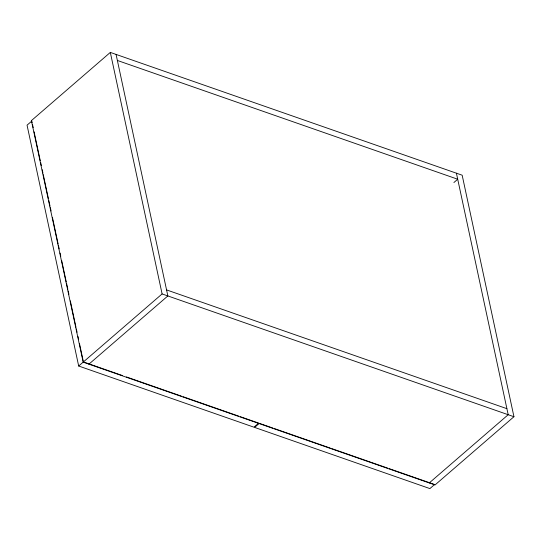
<?xml version="1.0" encoding="UTF-8"?>
<svg xmlns="http://www.w3.org/2000/svg" width="541" height="541" viewBox="0 0 541 541"><rect width="100%" height="100%" fill="white"/><g stroke="black" fill="none" stroke-linecap="round" stroke-linejoin="round"><path stroke-width="0.81" d="M110.323 52.409L31.392 120.629L83.172 362.152L435.025 484.946L513.95 416.726L462.17 175.203L110.323 52.409L162.104 293.932L513.95 416.726M32.142 122.726L31.784 121.076L27.05 125.167L78.682 366.02L162.104 293.932M88.927 364.161L167.859 295.941L116.078 54.418M453.892 182.533L457.706 179.227L117.377 60.457M429.263 482.937L508.195 414.717L456.415 173.188M434.633 484.499L429.892 488.591L254.608 427.417L259.342 423.326L272.887 428.053M166.56 289.902L506.897 408.678M84.22 362.206L122.462 375.555M126.445 376.942L181.418 396.134M183.014 396.688L238.784 416.151M240.38 416.705L258.706 423.103L253.972 427.194L78.682 366.02M274.483 428.607L330.253 448.076M331.849 448.631L387.62 468.093M389.216 468.648L433.835 484.222M32.494 124.376L33.197 127.676M34.083 131.801L40.271 160.67M40.629 162.32L41.332 165.62M42.218 169.739L42.928 173.039M43.28 174.689L48.406 198.615M48.764 200.258L50.002 206.033M50.354 207.683L51.057 210.983M52.477 217.583L58.13 243.977M58.489 245.628L59.192 248.928M60.078 253.053L60.788 256.353M61.667 260.471L66.266 281.922M66.624 283.572L67.862 289.347M68.213 290.99L68.923 294.29M70.337 300.891L75.99 327.285M76.349 328.935L77.052 332.235M77.938 336.36L78.648 339.66M79.527 343.785L83.422 361.929"/></g></svg>
